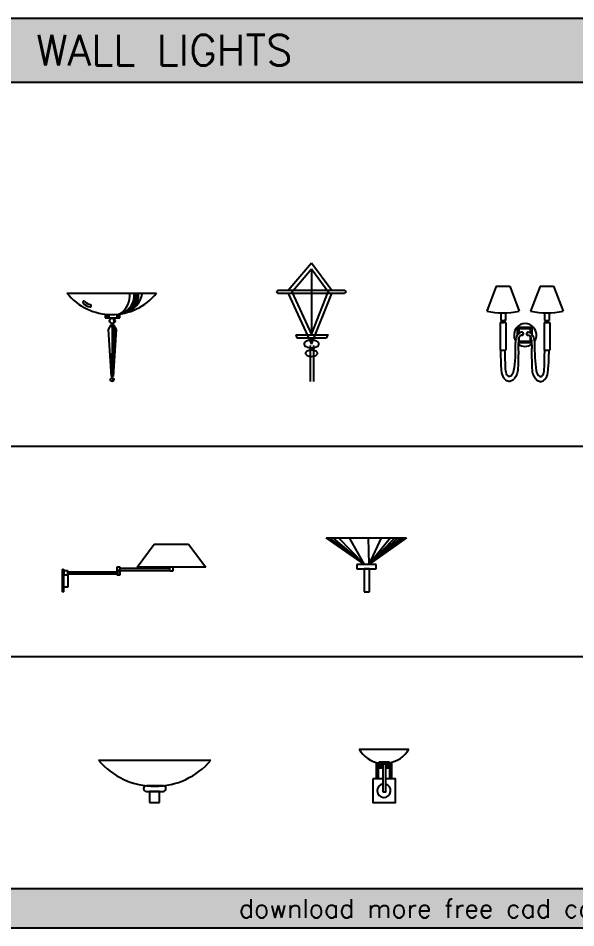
# Model space of a CAD drawing. Header units: millimetres. Extents: x 16558 to 27439, y -905 to 3871.
# Drawn here: x 21586 to 24513, y -905 to 3871 of the extents above; entities that cross this region are included whole.
import ezdxf

# ---------------------------------------------------------------- set-up
doc = ezdxf.new("R2010")
doc.units = ezdxf.units.MM
doc.layers.add('www.cad-blocks.net', color=7, linetype='Continuous')
doc.styles.get("Standard").update_dxf_attribs({"font": 'arial.ttf'})

# ---------------------------------------------------------------- blocks, each defined once
blk = doc.blocks.new('A$C3038389E')
for p, q in [((0, 463.2), (470.7, 463.2)), ((199.9, 353), (199.9, 334.4)), ((199.9, 334.4), (277.9, 334.4)), ((201.5, 352.8), (201.5, 334.4)), ((202.4, 352.7), (202.4, 334.4)), ((203.4, 352.6), (203.4, 334.4)), ((204.8, 352.5), (204.8, 334.4)), ((206.4, 352.3), (206.4, 334.4)), ((208.8, 352.1), (208.8, 334.4)), ((211.4, 351.9), (211.4, 334.4)), ((214.9, 351.6), (214.9, 334.4)), ((219.6, 351.4), (219.6, 334.4)), ((261.5, 352.1), (261.5, 334.4)), ((265.2, 352.4), (265.2, 334.4)), ((268.3, 352.7), (268.3, 334.4)), ((271.1, 353.1), (271.1, 334.4)), ((273.2, 353.3), (273.2, 334.4)), ((274.6, 353.5), (274.6, 334.4)), ((275.6, 353.6), (275.6, 334.4)), ((276.5, 353.8), (276.5, 334.4)), ((277.9, 334.4), (277.9, 354)), ((230.6, 296.1), (215.8, 273)), ((230.6, 296.1), (244.3, 296.1)), ((235.9, 296.1), (237.2, 269.7)), ((238.5, 296.7), (246.6, 270.4)), ((240.6, 296.1), (254, 270.4)), ((241.9, 296), (257.4, 271.1)), ((244.3, 296.1), (259.1, 273)), ((215.8, 273), (232.6, 25.1)), ((237.2, 269.7), (236.5, 25.1)), ((246.6, 270.4), (237.9, 25.1)), ((254, 270.4), (239.5, 25.1)), ((257.4, 271.1), (240.9, 25.1)), ((259.1, 273), (242.2, 25.1)), ((232.6, 25.1), (237.4, 25.1)), ((242.2, 25.1), (237.4, 25.1))]:
    blk.add_line(p, q)
for centre, radius in [((238.5, 318.2), 14.4), ((237, 9.4), 9.37)]:
    blk.add_circle(centre, radius)
for centre, radius, start, end in [((235.3, 653.8), 302.9, 219.014, 320.986), ((212.9, 451.2), 117.2, 304.0621, 5.823), ((268.2, 452.1), 98.3, 276.5246, 6.3873), ((251.2, 451.3), 101.7, 288.8061, 7.0459), ((266.6, 451), 97.1, 282.3108, 7.1298), ((262.1, 450.9), 97.5, 287.1587, 7.6017), ((275.5, 456.3), 100.6, 278.8738, 3.8239), ((268.8, 485.1), 129.9, 283.2672, 350.2371), ((90.2, 415.4), 6.21, 62.0733, 215.1832), ((135.6, 457.1), 67.8, 221.8701, 258.1782), ((133.4, 455.2), 52.8, 220.43, 260.3328), ((121.3, 397.3), 6.58, 273.597, 61.3394), ((233.8, 318.8), 13.5, 321.4024, 22.8806), ((235.5, 318.7), 14, 310.8923, 40.9309), ((235.6, 9.1), 8.9, 303.1158, 66.0905), ((232.8, 8.8), 9.78, 325.4994, 42.1339)]:
    blk.add_arc(centre, radius, start, end)
blk = doc.blocks.new('A$C27DF720B')
for p, q in [((64.1, 478.4), (186.4, 622.3)), ((186.4, 622.3), (292.3, 478.4)), ((79.4, 465.4), (185.3, 590.1)), ((185.3, 590.1), (185.3, 244.6)), ((185.3, 590.1), (276.2, 466.5)), ((11, 479), (0, 470.7)), ((9.1, 479.4), (359.1, 479.4)), ((357.1, 479), (368.2, 470.7)), ((0, 470.7), (9.7, 462.5)), ((9.1, 462.6), (359.1, 462.6)), ((64.1, 462.1), (186.4, 196)), ((82.3, 470.4), (185.1, 246.8)), ((185.1, 246.8), (273.8, 469.5)), ((186.4, 196), (292.3, 462.1)), ((368.2, 470.7), (358.5, 462.5)), ((102.9, 244.9), (275.5, 244.9)), ((102.9, 244.9), (108.4, 228.6)), ((270.1, 244.9), (264.6, 228.6)), ((108.4, 228.6), (264.6, 228.6)), ((179.3, 189.1), (179.3, 0)), ((196.8, 189.1), (196.8, 0))]:
    blk.add_line(p, q)
for centre, radius, start, end in [((157.8, 196.8), 11.1, 141.4049, 180), ((157.8, 196.8), 11.1, 180, 218.5951), ((171.1, 186.2), 28.1, 117.4279, 141.4049), ((180, 169.1), 47.4, 102.1319, 117.4279), ((185.8, 141.9), 75.1, 90, 102.1319), ((185.8, 141.9), 75.1, 77.8681, 90), ((191.7, 169.1), 47.4, 62.5721, 77.8681), ((200.5, 186.2), 28.1, 38.5951, 62.5721), ((213.8, 196.8), 11.1, 360, 38.5951), ((213.8, 196.8), 11.1, 321.4049, 0), ((171.1, 207.4), 28.1, 218.5951, 242.5721), ((163.5, 147.7), 8.89, 141.4049, 180), ((163.5, 147.7), 8.89, 180, 218.5951), ((174.2, 139.2), 22.5, 117.4279, 141.4049), ((180, 224.5), 47.4, 242.5721, 257.8681), ((181.3, 125.6), 37.9, 102.1319, 117.4279), ((185.8, 251.6), 75.1, 257.8681, 270), ((185.9, 103.9), 60.1, 90, 102.1319), ((185.8, 251.6), 75.1, 270, 282.1319), ((185.9, 103.9), 60.1, 77.8681, 90), ((190.6, 125.6), 37.9, 62.5721, 77.8681), ((191.7, 224.5), 47.4, 282.1319, 297.4279), ((197.7, 139.2), 22.5, 38.5951, 62.5721), ((200.5, 207.4), 28.1, 297.4279, 321.4049), ((208.3, 147.7), 8.89, 0, 38.5951), ((208.3, 147.7), 8.89, 321.4049, 360), ((174.2, 156.2), 22.5, 218.5951, 242.5721), ((181.3, 169.9), 37.9, 242.5721, 257.8681), ((185.9, 191.6), 60.1, 257.8681, 270), ((185.9, 191.6), 60.1, 270, 282.1319), ((190.6, 169.9), 37.9, 282.1319, 297.4279), ((197.7, 156.2), 22.5, 297.4279, 321.4049)]:
    blk.add_arc(centre, radius, start, end)
blk = doc.blocks.new('A$C4EFE2F0A')
at = {"ltscale": 0.75}
for p, q in [((49.6, 500), (0, 369.5)), ((49.6, 500), (120.4, 500)), ((120.4, 500), (170, 369.5)), ((279.6, 500), (230, 369.5)), ((279.6, 500), (350.4, 500)), ((350.4, 500), (400, 369.5)), ((72.7, 360.3), (72.7, 320.2)), ((97.3, 360.1), (97.3, 320.2)), ((302.7, 360.1), (302.7, 320.2)), ((327.3, 360.3), (327.3, 320.2)), ((70.2, 308.9), (70.2, 163.6)), ((79.4, 308.9), (70.2, 308.9)), ((79.4, 320.2), (72.7, 320.2)), ((79.4, 320.2), (79.4, 308.9)), ((79.4, 320.2), (90.6, 320.2)), ((79.4, 308.9), (90.6, 308.9)), ((97.3, 320.2), (90.6, 320.2)), ((90.6, 320.2), (90.6, 308.9)), ((99.8, 308.9), (90.6, 308.9)), ((99.8, 308.9), (99.8, 163.6)), ((300.2, 308.9), (300.2, 163.6)), ((300.2, 308.9), (309.4, 308.9)), ((302.7, 320.2), (309.4, 320.2)), ((309.4, 320.2), (309.4, 308.9)), ((309.4, 320.2), (320.6, 320.2)), ((309.4, 308.9), (320.6, 308.9)), ((320.6, 320.2), (327.3, 320.2)), ((320.6, 320.2), (320.6, 308.9)), ((320.6, 308.9), (329.8, 308.9)), ((329.8, 308.9), (329.8, 163.6)), ((72.8, 163.6), (70.2, 163.6)), ((72.8, 163.6), (96.3, 163.6)), ((99.8, 163.6), (96.3, 163.6)), ((300.2, 163.6), (303.7, 163.6)), ((303.7, 163.6), (327.2, 163.6)), ((327.2, 163.6), (329.8, 163.6))]:
    blk.add_line(p, q, dxfattribs=at)
for points in [[(238.7, 244.7), (238.7, 283.7), (158.5, 283.7), (158.5, 239.8)], [(170, 252.8), (170, 277.9), (227.5, 277.9), (227.5, 255.2)], [(165.4, 203.4), (234.6, 203.4)], [(227.5, 238.2), (227.5, 209.2), (170, 209.2), (170, 232.6)]]:
    blk.add_lwpolyline(points)
for centre, radius, start, end in [((85, 744.5), 384.5, 257.2289, 282.7711), ((315, 744.5), 384.5, 257.2289, 282.7711), ((201.4, 246.6), 57.1, 40.478, 139.522), ((202.7, 243.5), 60.1, 138.182, 210.1648), ((184.1, 250.3), 8.1, 270.3132, 100.0183), ((215.9, 250.3), 8.1, 79.9817, 277.7643), ((200, 243.5), 60.1, 325.7172, 41.818), ((200, 243.5), 60.1, 234.2669, 305.7331)]:
    blk.add_arc(centre, radius, start, end, dxfattribs=at)
for points, knots in [([(184.2, 242.2), (183.8, 242.4), (178.2, 242.4), (169.4, 234.5), (166.4, 219), (165, 199), (164.1, 176.9), (166.4, 150.2), (164.3, 124.6), (163.8, 58.9), (159.5, 40.7), (151.3, 24), (139.7, 6.7), (119.6, -2.7), (97.8, 5.4), (81.9, 28.4), (76.5, 53.6), (73.8, 147.9), (73.1, 158.5), (72.8, 163.6)], [0, 0, 0, 0, 80.570201, 159.49712, 308.046532, 508.836915, 710.081919, 913.92679, 1201.813942, 1414.406379, 1527.817291, 1712.034969, 1922.423009, 2086.684626, 2279.128541, 2503.046278, 2825.962135, 2975.570853, 3116.116193, 3116.116193, 3116.116193, 3116.116193]), ([(184.1, 258.4), (179.4, 257.9), (162.8, 251.4), (150.6, 223.7), (148.5, 182.8), (150.1, 140.9), (142.5, 58.1), (134.7, 33.5), (116.6, 21.4), (102.8, 36.1), (96.9, 56.6), (96.6, 148.5), (96.3, 160.7), (96.3, 163.6)], [0, 0, 0, 0, 205.707607, 452.778862, 758.645513, 1257.495112, 1631.290615, 1879.33787, 1980.549936, 2130.303589, 2326.50279, 2581.956582, 2661.264889, 2661.264889, 2661.264889, 2661.264889]), ([(215.8, 242.2), (218.9, 242.4), (224.5, 242.4), (230.6, 234.5), (233.6, 219), (235, 199), (235.9, 176.9), (233.6, 150.2), (235.7, 124.6), (236.2, 58.9), (240.5, 40.7), (248.7, 24), (260.3, 6.7), (280.4, -2.7), (302.2, 5.4), (318.1, 28.4), (323.5, 53.6), (326.2, 147.9), (326.9, 158.5), (327.2, 163.6)], [0, 0, 0, 0, 80.570201, 159.49712, 308.046532, 508.836915, 710.081919, 913.92679, 1201.813942, 1414.406379, 1527.817291, 1712.034969, 1922.423009, 2086.684626, 2279.128541, 2503.046278, 2825.962135, 2975.570853, 3116.116193, 3116.116193, 3116.116193, 3116.116193]), ([(215.9, 258.4), (223.4, 257.9), (237.2, 251.4), (249.4, 223.7), (251.5, 182.8), (249.9, 140.9), (257.5, 58.1), (265.3, 33.5), (283.4, 21.4), (297.2, 36.1), (303.1, 56.6), (303.4, 148.5), (303.7, 160.7), (303.7, 163.6)], [0, 0, 0, 0, 205.707607, 452.778862, 758.645513, 1257.495112, 1631.290615, 1879.33787, 1980.549936, 2130.303589, 2326.50279, 2581.956582, 2661.264889, 2661.264889, 2661.264889, 2661.264889])]:
    blk.add_open_spline(points, degree=3, knots=knots, dxfattribs=at)
blk = doc.blocks.new('A$C5D6304DD')
blk.add_blockref('A$C4EFE2F0A', (0, 0))
blk = doc.blocks.new('A$C550A3389')
at = {"linetype": 'ByBlock'}
for p, q in [((391.8, 130), (481.7, 250)), ((481.7, 250), (661.7, 250)), ((661.7, 250), (751.8, 130)), ((0, 0), (0, 120)), ((0, 120), (5, 120)), ((5, 120), (5, 0)), ((8.8, 87.5), (8.8, 112.5)), ((8.8, 112.5), (26.1, 112.5)), ((26.1, 112.5), (26.1, 87.5)), ((26.1, 105), (286, 105)), ((303.3, 130), (286, 130)), ((286, 130), (286, 111.3)), ((286, 111.3), (303.3, 111.3)), ((303.3, 110), (286, 110)), ((286, 110), (286, 105)), ((286, 105), (290.3, 102.5)), ((286, 95), (290.3, 97.5)), ((290.3, 102.5), (290.3, 97.5)), ((298.9, 120), (303.3, 122.5)), ((298.9, 115), (298.9, 120)), ((303.3, 112.5), (298.9, 115)), ((303.3, 122.5), (303.3, 130)), ((563.1, 122.5), (303.3, 122.5)), ((303.3, 111.3), (303.3, 112.5)), ((303.3, 112.5), (563.1, 112.5)), ((303.3, 90), (303.3, 110)), ((751.8, 130), (391.8, 130)), ((563.1, 110), (563.1, 130)), ((563.1, 110), (580.4, 110)), ((580.4, 110), (580.4, 130)), ((30, 87.5), (5, 87.5)), ((26.1, 95), (286, 95)), ((30, 27.5), (30, 87.5)), ((286, 95), (286, 90)), ((286, 90), (303.3, 90)), ((0, 0), (5, 0)), ((5, 27.5), (30, 27.5))]:
    blk.add_line(p, q, dxfattribs=at)
blk = doc.blocks.new('A$C144403B6')
for p, q in [((0, 283.5), (421.9, 283.5)), ((201.4, 144.3), (0, 283.5)), ((201.4, 144.3), (17.3, 283.5)), ((201.4, 144.3), (36.2, 283.5)), ((201.4, 144.3), (64.6, 283.5)), ((201.4, 144.3), (122.8, 283.5)), ((220.2, 283.5), (223.4, 144.3)), ((289.2, 283.5), (223.4, 144.3)), ((338.1, 283.5), (223.4, 144.3)), ((359.4, 283.5), (223.4, 144.3)), ((375.6, 283.5), (223.4, 144.3)), ((391.9, 283.5), (223.4, 144.3)), ((407.1, 283.5), (223.4, 144.3)), ((421.9, 283.5), (223.4, 144.3)), ((421.9, 283.5), (223.4, 144.3)), ((161.4, 144.3), (161.4, 121.2)), ((262.9, 144.3), (161.4, 144.3)), ((262.9, 121.2), (262.9, 144.3)), ((161.4, 121.2), (262.9, 121.2)), ((198.3, 121.2), (198.3, 0)), ((227.7, 121.2), (198.3, 121.2)), ((227.7, 0), (227.7, 121.2)), ((198.3, 0), (227.7, 0))]:
    blk.add_line(p, q)
blk = doc.blocks.new('A$C14040159')
for p, q in [((0, 222.5), (589.4, 222.5)), ((338.2, 87.7), (250.4, 87.7)), ((250.4, 57.9), (338.2, 57.9)), ((267, 57.9), (267, 0)), ((320, 57.9), (267, 57.9)), ((320, 0), (320, 57.9)), ((267, 0), (320, 0))]:
    blk.add_line(p, q)
for centre, radius, start, end in [((294.7, 469.6), 384.6, 219.9879, 320.0121), ((250.4, 72.8), 14.9, 90, 270), ((338.2, 72.8), 14.9, 270, 90)]:
    blk.add_arc(centre, radius, start, end)
blk = doc.blocks.new('A$C262C7EF4')
for p, q in [((0, 279.9), (261.5, 279.9)), ((90.1, 210.8), (90.1, 123.5)), ((100.1, 208.4), (100.1, 123.5)), ((100.1, 192.6), (125.4, 192.6)), ((137.8, 192.6), (160.1, 192.6)), ((160.1, 208.1), (160.1, 123.5)), ((170.1, 210.4), (170.1, 123.5)), ((100.1, 182.6), (125.4, 182.6)), ((137.8, 182.6), (160.1, 182.6))]:
    blk.add_line(p, q)
blk.add_lwpolyline([(106.6, 202), (106.6, 213.3), (155.5, 213.3), (155.5, 202)], close=True)
for points in [[(125.4, 54.4), (125.4, 202)], [(137.8, 202), (137.8, 54.4), (125.4, 54.4)], [(72.6, 125), (72.6, 0), (190.2, 0), (190.2, 125), (137.8, 125)], [(125.4, 125), (72.6, 125)]]:
    blk.add_lwpolyline(points)
for centre, radius, start, end in [((130.7, 357), 151.8, 210.5296, 260.8489), ((130.7, 357), 151.8, 279.3862, 329.4704), ((130, 62.2), 35.6, 97.4982, 77.4376)]:
    blk.add_arc(centre, radius, start, end)
blk = doc.blocks.new('FORMAT')
at = {"layer": 'www.cad-blocks.net', "true_color": 0x546d8e}
h = blk.add_hatch(color=155, dxfattribs=at)
h.set_gradient(color1=(68, 68, 68), color2=(84, 109, 142), tint=1)
h.paths.add_polyline_path([(17751.5, 3871.2), (17751.5, 3535.9), (27439.2, 3535.9), (27439.2, 3871.2)])
h = blk.add_hatch(color=155, dxfattribs=at)
h.set_gradient(color1=(68, 68, 68), color2=(84, 109, 142), tint=1)
h.paths.add_polyline_path([(17751.5, -697.8), (17751.5, -904.6), (27439.2, -904.6), (27439.2, -697.8)])
at = {"layer": 'www.cad-blocks.net', "color": 155, "true_color": 0x546d8e}
for p, q in [((17751.5, 3871.2), (27439.2, 3871.2)), ((17751.5, 3535.9), (27439.2, 3535.9)), ((17751.5, 1625), (27439.2, 1625)), ((17751.5, 519.5), (27439.2, 519.5)), ((17751.5, -697.8), (27439.2, -697.8)), ((17751.5, -904.6), (27439.2, -904.6))]:
    blk.add_line(p, q, dxfattribs=at)
at = {"layer": 'www.cad-blocks.net', "attachment_point": 1}
for s, width, insert, char_height in [('{\\Fsimplex|c0;\\C255;\\c16777215;WALL LIGHTS}', 16790, (21681.5, 3783.1), 160), ('{\\Fsimplex|c0;\\C255;\\c16777215;download more free cad collection at: www.cad-blocks.net}', 45138.163, (22744.4, -754.2), 98.28)]:
    blk.add_mtext_dynamic_manual_height_columns(s, width=width, gutter_width=12.5, heights=[0], dxfattribs=dict(at, insert=insert, char_height=char_height))

msp = doc.modelspace()

# ---------------------------------------------------------------- block references
for name, p in [('A$C27DF720B', (22939.8, 1964.3)), ('A$C5D6304DD', (24045.9, 1964.3)), ('A$C3038389E', (21842.1, 1964.3)), ('A$C550A3389', (21818.6, 858.8)), ('A$C144403B6', (23203, 858.8)), ('A$C262C7EF4', (23375.6, -246.6)), ('A$C14040159', (22008.5, -246.6))]:
    msp.add_blockref(name, p)
at = {"layer": 'www.cad-blocks.net'}
msp.add_blockref('FORMAT', (0, 0), dxfattribs=at)

doc.saveas('drawing.dxf')
